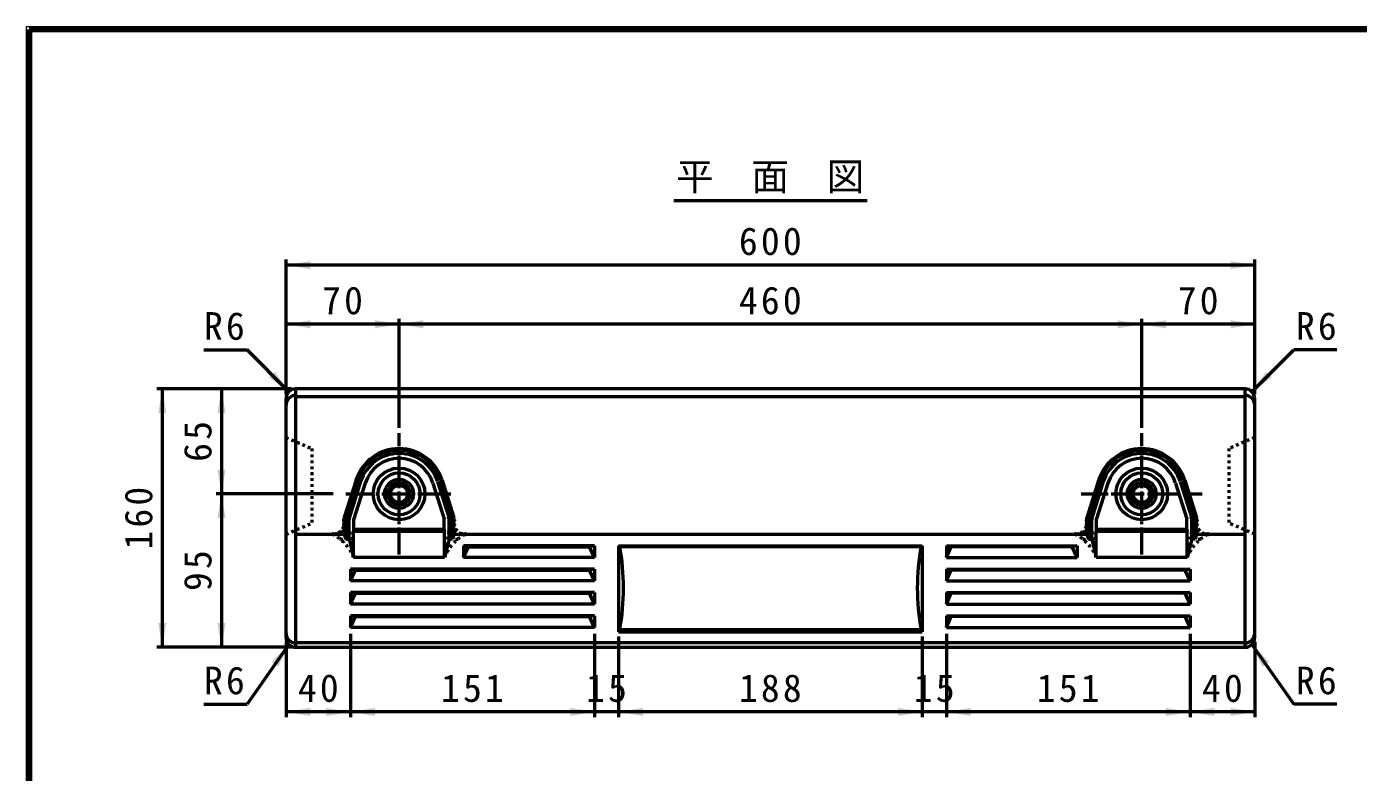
# Model space of a CAD drawing. Units: millimetres, scale not verified, with parts at other scales. Extents: x 100 to 4105, y 100 to 2870.
# Drawn here: x 100 to 2575, y 1485 to 2870 of the extents above; entities that cross this region are included whole.
import ezdxf
from ezdxf.enums import TextEntityAlignment as Align

# ---------------------------------------------------------------- set-up
doc = ezdxf.new("R2010")
doc.units = ezdxf.units.MM
doc.header["$LTSCALE"] = 5
doc.header["$PDMODE"] = 32
doc.header["$PDSIZE"] = 2.5
doc.linetypes.add('USER1', pattern=[2.2, 1, -1.2])
doc.linetypes.add('USER2', pattern=[13.4, 10, -1.2, 1, -1.2])
doc.layers.add('V-nasSTD', color=7, linetype='Continuous', lineweight=50)
doc.styles.add('ＭＳ ゴシック', font='')
doc.styles.get('ＭＳ ゴシック').set_extended_font_data('MS Gothic')

msp = doc.modelspace()

# ---------------------------------------------------------------- hatches: boundary and pattern name
at = {"layer": 'V-nasSTD'}
for points in [[(627.086, 2434.739), (582.086, 2427.239), (627.086, 2419.739)], [(2337.086, 2419.739), (2382.086, 2427.239), (2337.086, 2434.739)], [(627.086, 2324.739), (582.086, 2317.239), (627.086, 2309.739)], [(747.086, 2309.739), (792.086, 2317.239), (747.086, 2324.739)], [(837.086, 2324.739), (792.086, 2317.239), (837.086, 2309.739)], [(2127.086, 2309.739), (2172.086, 2317.239), (2127.086, 2324.739)], [(2217.086, 2324.739), (2172.086, 2317.239), (2217.086, 2309.739)], [(2337.086, 2309.739), (2382.086, 2317.239), (2337.086, 2324.739)], [(550.235, 2218.484), (587.359, 2191.967), (560.842, 2229.09)], [(2413.937, 2218.484), (2376.814, 2191.967), (2403.331, 2229.09)], [(344.586, 2152.239), (352.086, 2197.239), (359.586, 2152.239)], [(454.586, 2152.239), (462.086, 2197.239), (469.586, 2152.239)], [(454.586, 2047.239), (462.086, 2002.239), (469.586, 2047.239)], [(454.586, 1957.239), (462.086, 2002.239), (469.586, 1957.239)], [(344.586, 1762.239), (352.086, 1717.239), (359.586, 1762.239)], [(454.586, 1762.239), (462.086, 1717.239), (469.586, 1762.239)], [(555.404, 1689.951), (587.359, 1722.511), (567.691, 1681.348)], [(2408.769, 1689.951), (2376.814, 1722.511), (2396.482, 1681.348)], [(627.086, 1604.739), (582.086, 1597.239), (627.086, 1589.739)], [(657.086, 1589.739), (702.086, 1597.239), (657.086, 1604.739)], [(747.086, 1604.739), (702.086, 1597.239), (747.086, 1589.739)], [(1110.086, 1589.739), (1155.086, 1597.239), (1110.086, 1604.739)], [(1245.086, 1604.739), (1200.086, 1597.239), (1245.086, 1589.739)], [(1719.086, 1589.739), (1764.086, 1597.239), (1719.086, 1604.739)], [(1854.086, 1604.739), (1809.086, 1597.239), (1854.086, 1589.739)], [(2217.086, 1589.739), (2262.086, 1597.239), (2217.086, 1604.739)], [(2307.086, 1604.739), (2262.086, 1597.239), (2307.086, 1589.739)], [(2337.086, 1589.739), (2382.086, 1597.239), (2337.086, 1604.739)]]:
    msp.add_hatch(color=256, dxfattribs=at).paths.add_polyline_path(points)

# ---------------------------------------------------------------- linework, layer by layer
at = {"layer": 'V-nasSTD', "lineweight": 100}
for p, q in [((105, 2865), (105, 105)), ((4100, 2865), (105, 2865))]:
    msp.add_line(p, q, dxfattribs=at)
at = {"layer": 'V-nasSTD'}
for p, q in [((1302.586, 2547.239), (1661.586, 2547.239)), ((582.086, 2187.239), (582.086, 2437.239)), ((2382.086, 2427.239), (582.086, 2427.239)), ((2382.086, 2187.239), (2382.086, 2437.239)), ((792.086, 2124.739), (792.086, 2327.239)), ((2172.086, 2124.739), (2172.086, 2327.239)), ((792.086, 2317.239), (582.086, 2317.239)), ((2172.086, 2317.239), (792.086, 2317.239)), ((2382.086, 2317.239), (2172.086, 2317.239)), ((429.577, 2269.749), (509.577, 2269.749)), ((587.359, 2191.967), (509.577, 2269.749)), ((2376.814, 2191.967), (2454.596, 2269.749)), ((2534.596, 2269.749), (2454.596, 2269.749)), ((592.086, 2197.239), (342.086, 2197.239)), ((352.086, 2197.239), (352.086, 1717.239)), ((462.086, 2197.239), (462.086, 2002.239)), ((582.086, 1735.239), (582.086, 2179.239)), ((2364.086, 2197.239), (600.086, 2197.239)), ((600.086, 1717.239), (600.086, 2197.239)), ((2364.086, 2182.239), (600.086, 2182.239)), ((2364.086, 1717.239), (2364.086, 2197.239)), ((2382.086, 1735.239), (2382.086, 2179.239)), ((712.033, 2027.683), (690.086, 1958.635)), ((714.892, 2026.775), (693.086, 1958.17)), ((720.61, 2024.957), (699.086, 1957.239)), ((729.187, 2022.231), (708.086, 1955.843)), ((854.986, 2022.231), (876.086, 1955.843)), ((863.563, 2024.957), (885.086, 1957.239)), ((869.281, 2026.775), (891.086, 1958.17)), ((872.14, 2027.683), (894.086, 1958.635)), ((2092.033, 2027.683), (2070.086, 1958.635)), ((2094.892, 2026.775), (2073.086, 1958.17)), ((2100.61, 2024.957), (2079.086, 1957.239)), ((2109.187, 2022.231), (2088.086, 1955.843)), ((2234.986, 2022.231), (2256.086, 1955.843)), ((2243.563, 2024.957), (2265.086, 1957.239)), ((2249.281, 2026.775), (2271.086, 1958.17)), ((2252.14, 2027.683), (2274.086, 1958.635)), ((669.586, 2002.239), (452.086, 2002.239)), ((462.086, 2002.239), (462.086, 1717.239)), ((690.086, 1927.239), (690.086, 1958.635)), ((693.086, 1918.17), (693.086, 1958.17)), ((699.086, 1918.17), (699.086, 1957.239)), ((708.086, 1936.239), (708.086, 1956.267)), ((708.086, 1936.239), (708.086, 1955.843)), ((876.086, 1936.239), (876.086, 1955.843)), ((885.086, 1918.17), (885.086, 1957.239)), ((891.086, 1918.17), (891.086, 1958.17)), ((894.086, 1927.239), (894.086, 1958.635)), ((2070.086, 1927.239), (2070.086, 1958.635)), ((2073.086, 1918.17), (2073.086, 1958.17)), ((2079.086, 1918.17), (2079.086, 1957.239)), ((2088.086, 1936.239), (2088.086, 1956.267)), ((2088.086, 1936.239), (2088.086, 1955.843)), ((2256.086, 1936.239), (2256.086, 1955.843)), ((2265.086, 1918.17), (2265.086, 1957.239)), ((2271.086, 1918.17), (2271.086, 1958.17)), ((2274.086, 1927.239), (2274.086, 1958.635)), ((708.086, 1936.239), (707.686, 1933.239)), ((707.686, 1933.239), (876.486, 1933.239)), ((707.686, 1886.814), (707.686, 1933.239)), ((876.086, 1936.239), (708.086, 1936.239)), ((876.086, 1936.239), (876.486, 1933.239)), ((876.486, 1883.947), (876.486, 1933.239)), ((2088.086, 1936.239), (2087.686, 1933.239)), ((2087.686, 1933.239), (2256.486, 1933.239)), ((2087.686, 1886.814), (2087.686, 1933.239)), ((2256.086, 1936.239), (2088.086, 1936.239)), ((2256.086, 1936.239), (2256.486, 1933.239)), ((2256.486, 1883.947), (2256.486, 1933.239)), ((600.086, 1927.239), (690.086, 1927.239)), ((690.086, 1927.239), (693.086, 1918.17)), ((693.086, 1918.17), (699.086, 1918.17)), ((699.086, 1918.17), (707.686, 1883.947)), ((885.086, 1918.17), (876.486, 1883.947)), ((891.086, 1918.17), (885.086, 1918.17)), ((894.086, 1927.239), (891.086, 1918.17)), ((894.086, 1927.239), (2070.086, 1927.239)), ((1155.086, 1905.593), (912.086, 1905.593)), ((912.086, 1905.593), (912.086, 1883.947)), ((912.086, 1905.593), (921.086, 1904.093)), ((1155.086, 1905.593), (1146.086, 1904.093)), ((1155.086, 1905.593), (1155.086, 1883.947)), ((1200.086, 1905.593), (1200.086, 1746.132)), ((1200.086, 1905.593), (1764.086, 1905.593)), ((1200.086, 1905.593), (1200.086, 1746.132)), ((1200.086, 1905.593), (1202.186, 1904.551)), ((1764.086, 1905.593), (1761.986, 1904.551)), ((1764.086, 1905.593), (1764.086, 1746.132)), ((1809.086, 1905.593), (1809.086, 1883.947)), ((1809.086, 1905.593), (2052.086, 1905.593)), ((1809.086, 1905.593), (1818.086, 1904.093)), ((2052.086, 1905.593), (2043.086, 1904.093)), ((2052.086, 1905.593), (2052.086, 1883.947)), ((2070.086, 1927.239), (2073.086, 1918.17)), ((2073.086, 1918.17), (2079.086, 1918.17)), ((2079.086, 1918.17), (2087.686, 1883.947)), ((2265.086, 1918.17), (2256.486, 1883.947)), ((2271.086, 1918.17), (2265.086, 1918.17)), ((2274.086, 1927.239), (2271.086, 1918.17)), ((2274.086, 1927.239), (2364.086, 1927.239)), ((876.486, 1883.947), (707.686, 1883.947)), ((912.086, 1883.947), (921.086, 1904.093)), ((1155.086, 1883.947), (912.086, 1883.947)), ((921.086, 1904.093), (1146.086, 1904.093)), ((1155.086, 1883.947), (1146.086, 1904.093)), ((1200.086, 1904.551), (1764.086, 1904.551)), ((1202.186, 1904.551), (1761.986, 1904.551)), ((1809.086, 1883.947), (1818.086, 1904.093)), ((1809.086, 1883.947), (2052.086, 1883.947)), ((2043.086, 1904.093), (1818.086, 1904.093)), ((2052.086, 1883.947), (2043.086, 1904.093)), ((2256.486, 1883.947), (2087.686, 1883.947)), ((1155.086, 1862.301), (702.086, 1862.301)), ((702.086, 1862.301), (702.086, 1840.655)), ((702.086, 1862.301), (711.086, 1860.801)), ((702.086, 1840.655), (711.086, 1860.801)), ((711.086, 1860.801), (1146.086, 1860.801)), ((1155.086, 1862.301), (1146.086, 1860.801)), ((1155.086, 1840.655), (1146.086, 1860.801)), ((1155.086, 1862.301), (1155.086, 1840.655)), ((1809.086, 1862.301), (1809.086, 1840.655)), ((1809.086, 1862.301), (2262.086, 1862.301)), ((1809.086, 1862.301), (1818.086, 1860.801)), ((1809.086, 1840.655), (1818.086, 1860.801)), ((2253.086, 1860.801), (1818.086, 1860.801)), ((2262.086, 1862.301), (2253.086, 1860.801)), ((2262.086, 1840.655), (2253.086, 1860.801)), ((2262.086, 1862.301), (2262.086, 1840.655)), ((1155.086, 1840.655), (702.086, 1840.655)), ((1809.086, 1840.655), (2262.086, 1840.655)), ((1155.086, 1819.008), (702.086, 1819.008)), ((702.086, 1819.008), (702.086, 1797.362)), ((702.086, 1819.008), (711.086, 1817.508)), ((702.086, 1797.362), (711.086, 1817.508)), ((711.086, 1817.508), (1146.086, 1817.508)), ((1155.086, 1819.008), (1146.086, 1817.508)), ((1155.086, 1797.362), (1146.086, 1817.508)), ((1155.086, 1819.008), (1155.086, 1797.362)), ((1809.086, 1819.008), (1809.086, 1797.362)), ((1809.086, 1819.008), (2262.086, 1819.008)), ((1809.086, 1819.008), (1818.086, 1817.508)), ((1809.086, 1797.362), (1818.086, 1817.508)), ((2253.086, 1817.508), (1818.086, 1817.508)), ((2262.086, 1819.008), (2253.086, 1817.508)), ((2262.086, 1797.362), (2253.086, 1817.508)), ((2262.086, 1819.008), (2262.086, 1797.362)), ((1155.086, 1797.362), (702.086, 1797.362)), ((1809.086, 1797.362), (2262.086, 1797.362)), ((1155.086, 1775.716), (702.086, 1775.716)), ((702.086, 1775.716), (702.086, 1754.07)), ((702.086, 1775.716), (711.086, 1774.216)), ((702.086, 1754.07), (711.086, 1774.216)), ((711.086, 1774.216), (1146.086, 1774.216)), ((1155.086, 1775.716), (1146.086, 1774.216)), ((1155.086, 1754.07), (1146.086, 1774.216)), ((1155.086, 1775.716), (1155.086, 1754.07)), ((1809.086, 1775.716), (1809.086, 1754.07)), ((1809.086, 1775.716), (2262.086, 1775.716)), ((1809.086, 1775.716), (1818.086, 1774.216)), ((1809.086, 1754.07), (1818.086, 1774.216)), ((2253.086, 1774.216), (1818.086, 1774.216)), ((2262.086, 1775.716), (2253.086, 1774.216)), ((2262.086, 1754.07), (2253.086, 1774.216)), ((2262.086, 1775.716), (2262.086, 1754.07)), ((1155.086, 1754.07), (702.086, 1754.07)), ((702.086, 1742.239), (702.086, 1587.239)), ((1155.086, 1742.239), (1155.086, 1587.239)), ((1202.186, 1750.244), (1200.086, 1746.132)), ((1200.086, 1746.132), (1764.086, 1746.132)), ((1200.086, 1737.239), (1200.086, 1587.239)), ((1202.186, 1750.244), (1761.986, 1750.244)), ((1761.986, 1750.244), (1764.086, 1746.132)), ((1764.086, 1737.239), (1764.086, 1587.239)), ((1809.086, 1754.07), (2262.086, 1754.07)), ((1809.086, 1742.239), (1809.086, 1587.239)), ((2262.086, 1742.239), (2262.086, 1587.239)), ((592.086, 1717.239), (342.086, 1717.239)), ((587.359, 1722.511), (509.577, 1611.427)), ((582.086, 1727.239), (582.086, 1587.239)), ((600.086, 1726.239), (2364.086, 1726.239)), ((600.086, 1717.239), (2364.086, 1717.239)), ((2376.814, 1722.511), (2454.596, 1611.427)), ((2382.086, 1727.239), (2382.086, 1587.239)), ((429.577, 1611.427), (509.577, 1611.427)), ((2534.596, 1611.427), (2454.596, 1611.427)), ((702.086, 1597.239), (582.086, 1597.239)), ((1155.086, 1597.239), (702.086, 1597.239)), ((1200.086, 1597.239), (1155.086, 1597.239)), ((1764.086, 1597.239), (1200.086, 1597.239)), ((1809.086, 1597.239), (1764.086, 1597.239)), ((2262.086, 1597.239), (1809.086, 1597.239)), ((2382.086, 1597.239), (2262.086, 1597.239))]:
    msp.add_line(p, q, dxfattribs=at)
at = {"layer": 'V-nasSTD', "linetype": 'USER1'}
for p, q in [((582.086, 2107.239), (630.086, 2086.239)), ((2382.086, 2107.239), (2334.086, 2086.239)), ((630.086, 2086.239), (630.086, 1948.239)), ((2334.086, 2086.239), (2334.086, 1948.239)), ((582.086, 1927.239), (630.086, 1948.239)), ((2382.086, 1927.239), (2334.086, 1948.239))]:
    msp.add_line(p, q, dxfattribs=at)
at = {"layer": 'V-nasSTD', "linetype": 'USER2'}
for p, q in [((792.086, 1889.739), (792.086, 2114.739)), ((2172.086, 1889.739), (2172.086, 2114.739)), ((693.086, 2002.239), (891.086, 2002.239)), ((2059.586, 2002.239), (2284.586, 2002.239))]:
    msp.add_line(p, q, dxfattribs=at)
at = {"layer": 'V-nasSTD', "lineweight": 13}
msp.add_lwpolyline([(100, 100), (100, 2870), (4105, 2870), (4105, 100)], close=True, dxfattribs=at)
at = {"layer": 'V-nasSTD'}
for centre, radius in [((792.086, 2002.239), 48), ((792.086, 2002.239), 39), ((792.086, 2002.239), 27), ((2172.086, 2002.239), 48), ((2172.086, 2002.239), 39), ((2172.086, 2002.239), 27), ((792.086, 2002.239), 21), ((792.086, 2002.239), 15.75), ((2172.086, 2002.239), 21), ((2172.086, 2002.239), 15.75)]:
    msp.add_circle(centre, radius, dxfattribs=at)
for centre, radius, start, end in [((600.086, 2179.239), 18, 90, 180), ((600.086, 2167.089), 18, 90, 180), ((2364.086, 2179.239), 18, 0, 90), ((2364.086, 2167.089), 18, 0, 90), ((792.086, 2002.239), 84, 17.63233, 162.36766), ((792.086, 2002.239), 81, 17.63234, 162.36766), ((2172.086, 2002.239), 84, 17.63233, 162.36766), ((2172.086, 2002.239), 81, 17.63234, 162.36766), ((792.086, 2002.239), 75, 17.63234, 162.36766), ((792.086, 2002.239), 66, 17.63233, 162.36767), ((2172.086, 2002.239), 75, 17.63234, 162.36766), ((2172.086, 2002.239), 66, 17.63233, 162.36767), ((774.455, 1827.397), 434.634, 349.77503, 10.22497), ((2189.718, 1827.397), 434.634, 169.77503, 190.22497), ((600.086, 1743.282), 18, 180, 270), ((600.086, 1735.239), 18, 180, 270), ((2364.086, 1743.282), 18, 270, 0), ((2364.086, 1735.239), 18, 270, 0)]:
    msp.add_arc(centre, radius, start, end, dxfattribs=at)
at = {"layer": 'V-nasSTD', "linetype": 'USER1'}
for centre, radius, start, end in [((669.086, 1948.239), 21, 270, 0), ((675.086, 1945.239), 18, 270, 0), ((685.54, 1931.818), 13.686, 256.49484, 8.17861), ((574.346, 1886.58), 133.367, 358.86866, 29.7916), ((1009.827, 1886.58), 133.367, 150.2084, 181.13134), ((898.633, 1931.818), 13.686, 171.82139, 283.50516), ((909.086, 1945.239), 18, 180, 270), ((915.086, 1948.239), 21, 180, 270), ((2049.086, 1948.239), 21, 270, 0), ((2055.086, 1945.239), 18, 270, 0), ((2065.54, 1931.818), 13.686, 256.49484, 8.17861), ((1954.346, 1886.58), 133.367, 358.86866, 29.7916), ((2389.827, 1886.58), 133.367, 150.2084, 181.13134), ((2278.633, 1931.818), 13.686, 171.82139, 283.50516), ((2289.086, 1945.239), 18, 180, 270), ((2295.086, 1948.239), 21, 180, 270), ((630.15, 1853.669), 83.239, 21.33085, 62.1104), ((954.023, 1853.669), 83.239, 117.8896, 158.66915), ((2010.15, 1853.669), 83.239, 21.33085, 62.1104), ((2334.023, 1853.669), 83.239, 117.8896, 158.66915)]:
    msp.add_arc(centre, radius, start, end, dxfattribs=at)
at = {"layer": 'V-nasSTD'}
for p in [(699.086, 1957.239), (699.086, 1957.239), (699.086, 1957.239), (885.086, 1957.239), (2079.086, 1957.239), (2079.086, 1957.239), (2079.086, 1957.239), (2265.086, 1957.239), (690.086, 1952.843), (690.086, 1952.843), (690.086, 1945.239), (690.086, 1945.239), (693.086, 1945.239), (693.086, 1945.239), (891.086, 1945.239), (894.086, 1952.843), (894.086, 1945.239), (2070.086, 1952.843), (2070.086, 1952.843), (2070.086, 1945.239), (2070.086, 1945.239), (2073.086, 1945.239), (2073.086, 1945.239), (2271.086, 1945.239), (2274.086, 1952.843), (2274.086, 1945.239), (669.086, 1927.239), (675.086, 1927.239), (909.086, 1927.239), (915.086, 1927.239), (2049.086, 1927.239), (2055.086, 1927.239), (2289.086, 1927.239), (2295.086, 1927.239)]:
    msp.add_point(p, dxfattribs=at)

# ---------------------------------------------------------------- texts
at = {"layer": 'V-nasSTD', "style": 'ＭＳ ゴシック'}
msp.add_text('平\u3000面\u3000図', height=51.32, dxfattribs=at).set_placement((1306.586, 2617.239), align=Align.TOP_LEFT)
at = {"layer": 'V-nasSTD', "char_height": 51.32, "attachment_point": 1, "style": 'ＭＳ ゴシック'}
for s, insert in [('\\T1.17;600', (1423.586, 2497.239)), ('\\T1.17;70', (649.086, 2387.239)), ('\\T1.17;460', (1423.586, 2387.239)), ('\\T1.17;70', (2239.086, 2387.239)), ('\\T1.17;R6', (429.577, 2339.749)), ('\\T1.17;R6', (2458.596, 2339.749)), ('\\T1.17;R6', (429.577, 1681.427)), ('\\T1.17;40', (604.086, 1667.239)), ('\\T1.17;151', (870.086, 1667.239)), ('\\T1.17;15', (1139.586, 1667.239)), ('\\T1.17;188', (1423.586, 1667.239)), ('\\T1.17;15', (1748.586, 1667.239)), ('\\T1.17;151', (1977.086, 1667.239)), ('\\T1.17;40', (2284.086, 1667.239)), ('\\T1.17;R6', (2458.596, 1681.427))]:
    msp.add_mtext(s, dxfattribs=dict(at, insert=insert))
at = {"layer": 'V-nasSTD', "char_height": 51.32, "attachment_point": 1, "rotation": 90, "style": 'ＭＳ ゴシック'}
for s, insert in [('\\T1.17;65', (392.086, 2061.739)), ('\\T1.17;160', (282.086, 1898.739)), ('\\T1.17;95', (392.086, 1821.739))]:
    msp.add_mtext(s, dxfattribs=dict(at, insert=insert))

doc.saveas('drawing.dxf')
